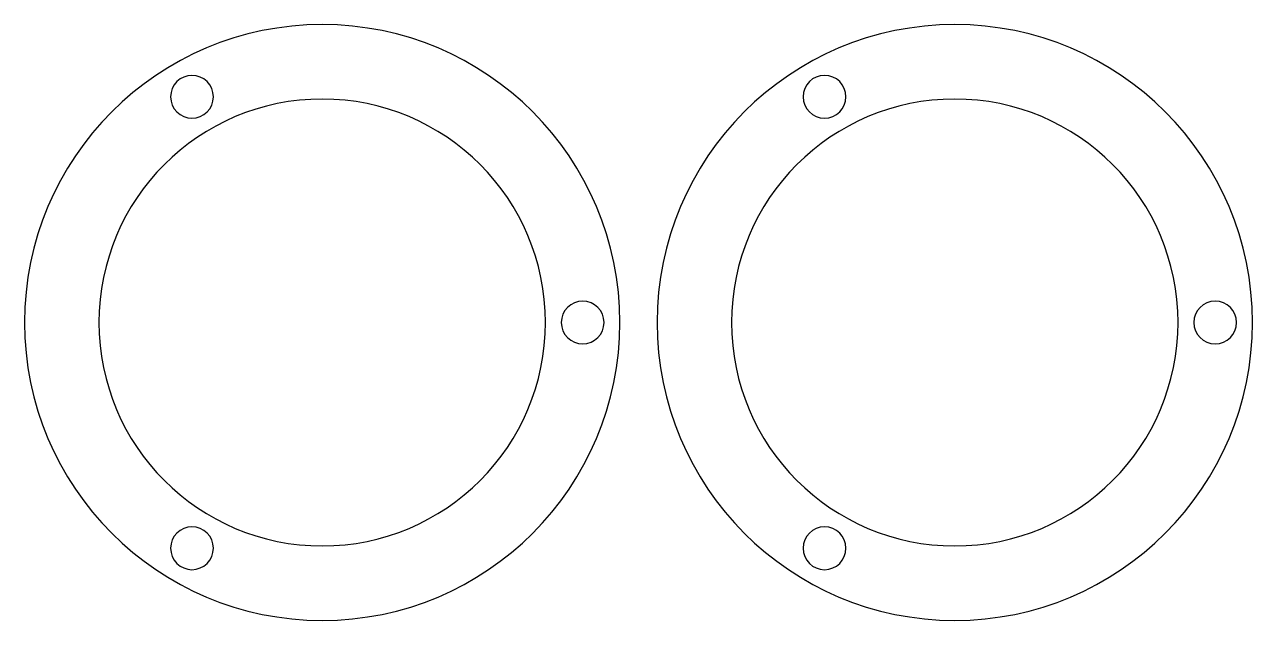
# Model space of a CAD drawing. Extents: x 68 to 134, y 34 to 66.
import ezdxf

# ---------------------------------------------------------------- set-up
doc = ezdxf.new("R2010")
doc.units = 0
doc.layers.add('C00-00-00-BLACK', color=7, linetype='CONTINUOUS')

msp = doc.modelspace()

# ---------------------------------------------------------------- linework, layer by layer
at = {"layer": 'C00-00-00-BLACK'}
for points in [[(83.9999, 66.0001), (75.1635, 66.0001), (68, 58.8363), (68, 49.9999)], [(99.9998, 49.9999), (99.9998, 58.8363), (92.8366, 66.0001), (83.9999, 66.0001)], [(118, 66.0001), (109.164, 66.0001), (102, 58.8363), (102, 49.9999)], [(134, 49.9999), (134, 58.8363), (126.836, 66.0001), (118, 66.0001)], [(77.0001, 63.2742), (76.3651, 63.2742), (75.85, 62.7592), (75.85, 62.1242)], [(78.1502, 62.1242), (78.1502, 62.7592), (77.6351, 63.2742), (77.0001, 63.2742)], [(111, 63.2742), (110.365, 63.2742), (109.85, 62.7592), (109.85, 62.1242)], [(112.15, 62.1242), (112.15, 62.7592), (111.635, 63.2742), (111, 63.2742)], [(75.85, 62.1242), (75.85, 61.4892), (76.3651, 60.9745), (77.0001, 60.9745)], [(77.0001, 60.9745), (77.6351, 60.9745), (78.1502, 61.4892), (78.1502, 62.1242)], [(109.85, 62.1242), (109.85, 61.4892), (110.365, 60.9745), (111, 60.9745)], [(111, 60.9745), (111.635, 60.9745), (112.15, 61.4892), (112.15, 62.1242)], [(83.9999, 62), (77.3726, 62), (72.0002, 56.6272), (72.0002, 49.9999)], [(96, 49.9999), (96, 56.6272), (90.6276, 62), (83.9999, 62)], [(118, 62), (111.373, 62), (106, 56.6272), (106, 49.9999)], [(130, 49.9999), (130, 56.6272), (124.627, 62), (118, 62)], [(97.9999, 51.15), (97.3649, 51.15), (96.8502, 50.6349), (96.8502, 49.9999)], [(99.15, 49.9999), (99.15, 50.6349), (98.6349, 51.15), (97.9999, 51.15)], [(132, 51.15), (131.365, 51.15), (130.85, 50.6349), (130.85, 49.9999)], [(133.15, 49.9999), (133.15, 50.6349), (132.635, 51.15), (132, 51.15)], [(68, 49.9999), (68, 41.1635), (75.1635, 33.9999), (83.9999, 33.9999)], [(72.0002, 49.9999), (72.0002, 43.3726), (77.3726, 37.9998), (83.9999, 37.9998)], [(83.9999, 33.9999), (92.8366, 33.9999), (99.9998, 41.1635), (99.9998, 49.9999)], [(83.9999, 37.9998), (90.6276, 37.9998), (96, 43.3726), (96, 49.9999)], [(96.8502, 49.9999), (96.8502, 49.3649), (97.3649, 48.8502), (97.9999, 48.8502)], [(97.9999, 48.8502), (98.6349, 48.8502), (99.15, 49.3649), (99.15, 49.9999)], [(102, 49.9999), (102, 41.1635), (109.164, 33.9999), (118, 33.9999)], [(106, 49.9999), (106, 43.3726), (111.373, 37.9998), (118, 37.9998)], [(118, 33.9999), (126.836, 33.9999), (134, 41.1635), (134, 49.9999)], [(118, 37.9998), (124.627, 37.9998), (130, 43.3726), (130, 49.9999)], [(130.85, 49.9999), (130.85, 49.3649), (131.365, 48.8502), (132, 48.8502)], [(132, 48.8502), (132.635, 48.8502), (133.15, 49.3649), (133.15, 49.9999)], [(77.0001, 39.0257), (76.3651, 39.0257), (75.85, 38.5106), (75.85, 37.8756)], [(78.1502, 37.8756), (78.1502, 38.5106), (77.6351, 39.0257), (77.0001, 39.0257)], [(111, 39.0257), (110.365, 39.0257), (109.85, 38.5106), (109.85, 37.8756)], [(112.15, 37.8756), (112.15, 38.5106), (111.635, 39.0257), (111, 39.0257)], [(75.85, 37.8756), (75.85, 37.2406), (76.3651, 36.7256), (77.0001, 36.7256)], [(77.0001, 36.7256), (77.6351, 36.7256), (78.1502, 37.2406), (78.1502, 37.8756)], [(109.85, 37.8756), (109.85, 37.2406), (110.365, 36.7256), (111, 36.7256)], [(111, 36.7256), (111.635, 36.7256), (112.15, 37.2406), (112.15, 37.8756)]]:
    msp.add_open_spline(points, degree=3, dxfattribs=at)

doc.saveas('drawing.dxf')
